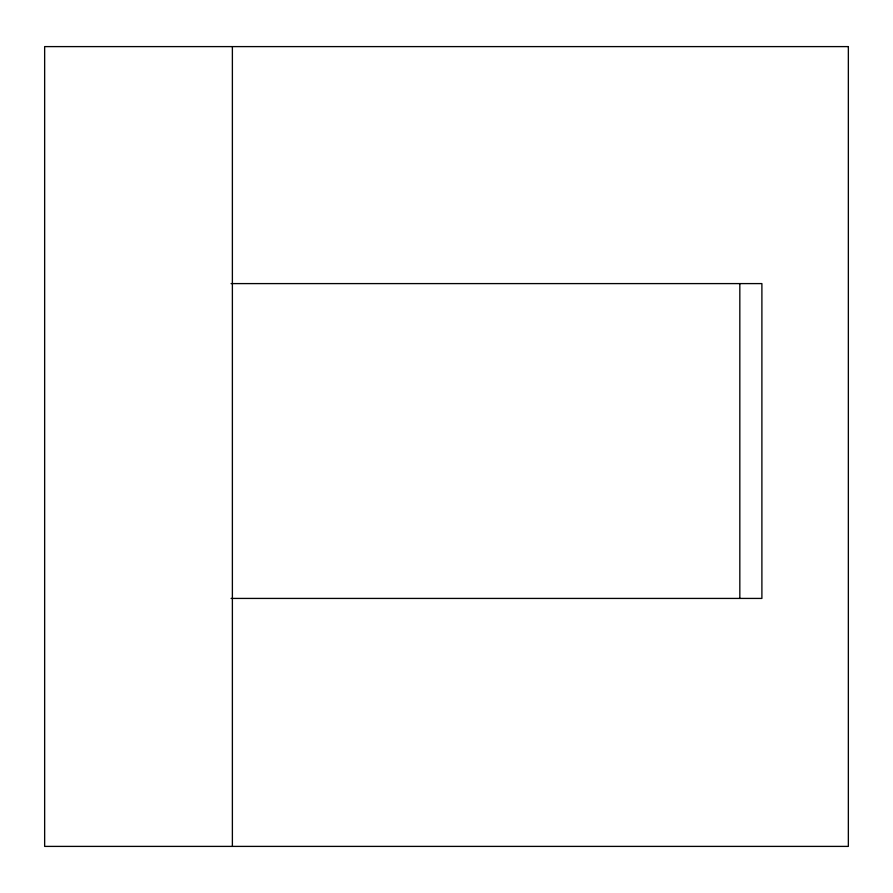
<?xml version="1.0" encoding="UTF-8"?>
<svg xmlns="http://www.w3.org/2000/svg" width="893" height="893" viewBox="0 0 893 893"><rect width="100%" height="100%" fill="white"/><g stroke="black" fill="none" stroke-linecap="round" stroke-linejoin="round"><path stroke-width="1.34" d="M231.086 283.594L761.896 283.594L761.896 598.422L231.086 598.422M739.828 283.594L739.828 598.422M232.381 46.603L232.381 846.397M848.35 46.603L44.65 46.603L44.65 846.397L848.35 846.397L848.35 46.603"/></g></svg>
